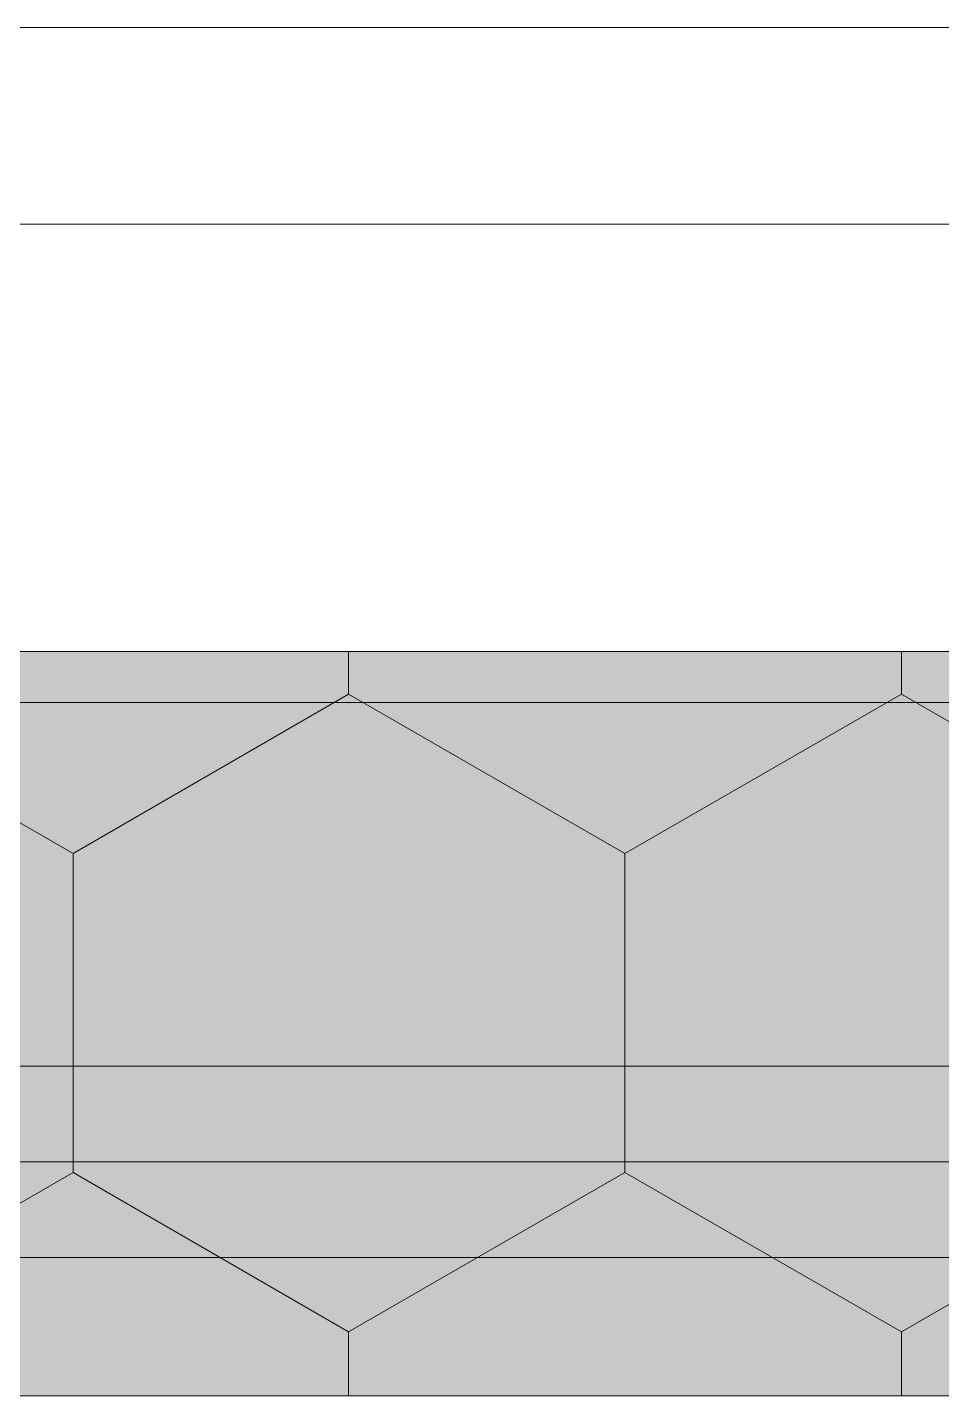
# Model space of a CAD drawing. Header units: millimetres. Extents: x -546 to 1681, y -650 to 1730.
# Drawn here: x 575.341 to 576.201, y 441.761 to 443.048 of the extents above; entities that cross this region are included whole.
import ezdxf

# ---------------------------------------------------------------- set-up
doc = ezdxf.new("R2010")
doc.units = ezdxf.units.MM

msp = doc.modelspace()

# ---------------------------------------------------------------- hatches: boundary and pattern name
at = {"true_color": 0xdede87}
h = msp.add_hatch(color=41, dxfattribs=at)
h.dxf.hatch_style = 2
h.paths.add_polyline_path([(579.4229, 442.4614), (579.4229, 441.7614), (548.8018, 441.7614), (548.8018, 442.4614)])

# ---------------------------------------------------------------- linework, layer by layer
at = {"color": 251, "lineweight": 0, "true_color": 0x646464}
for points in [[(572.0349, 443.0484), (577.7849, 443.0484)], [(577.3349, 442.8634), (575.0609, 442.8634)], [(575.0609, 442.4134), (577.3349, 442.4134)]]:
    msp.add_lwpolyline(points, dxfattribs=at)
at = {"color": 7, "lineweight": 0}
for points in [[(579.4229, 442.4614), (548.8018, 442.4614)], [(575.6429, 442.4214), (575.6429, 442.4614)], [(576.1629, 442.4214), (576.1629, 442.4614)], [(575.3839, 442.2714), (575.1239, 442.4214)], [(575.6429, 442.4214), (575.3839, 442.2714)], [(575.9029, 442.2714), (575.6429, 442.4214)], [(576.1629, 442.4214), (575.9029, 442.2714)], [(576.4229, 442.2714), (576.1629, 442.4214)], [(575.3839, 441.9714), (575.3839, 442.2714)], [(575.9029, 441.9714), (575.9029, 442.2714)], [(580.0369, 442.0714), (569.7819, 442.0714)], [(580.0369, 441.9814), (569.6919, 441.9814)], [(575.3839, 441.9714), (575.1239, 441.8214)], [(575.6429, 441.8214), (575.3839, 441.9714)], [(575.9029, 441.9714), (575.6429, 441.8214)], [(576.1629, 441.8214), (575.9029, 441.9714)], [(576.4229, 441.9714), (576.1629, 441.8214)], [(580.1269, 441.8914), (569.0019, 441.8914)], [(575.6429, 441.7614), (575.6429, 441.8214)], [(576.1629, 441.7614), (576.1629, 441.8214)], [(548.8018, 441.7614), (580.1229, 441.7614)], [(580.3769, 441.7614), (569.0019, 441.7614)]]:
    msp.add_lwpolyline(points, dxfattribs=at)

doc.saveas('drawing.dxf')
